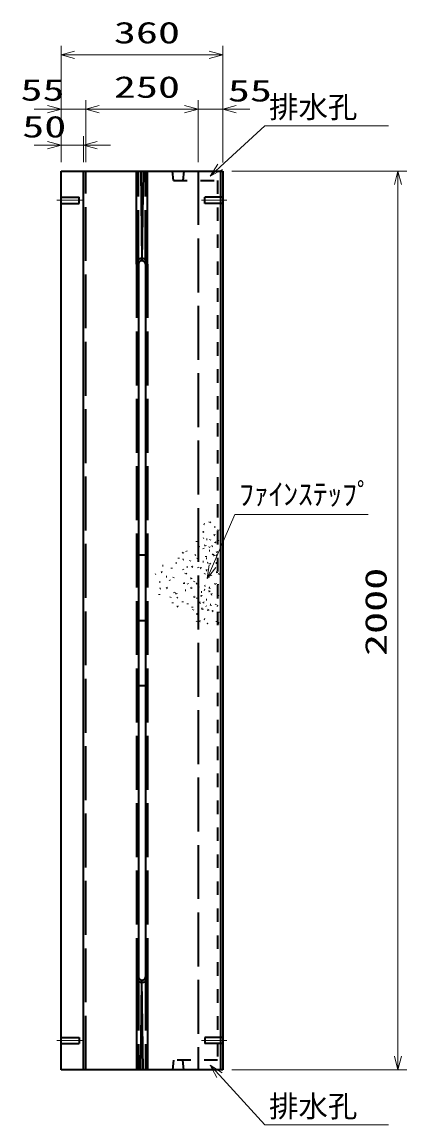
# Model space of a CAD drawing. Units: millimetres on the paper. Extents: x 15 to 1219, y 6 to 859.
# Drawn here: x 440 to 482.9, y 376.6 to 499.3 of the extents above; entities that cross this region are included whole.
import ezdxf
from ezdxf.enums import TextEntityAlignment as Align

# ---------------------------------------------------------------- set-up
doc = ezdxf.new("R2010")
doc.units = ezdxf.units.MM
for name, pattern in [('DASHED', [7.5, 6, -1.5]), ('USER1', [18.5, 12, -1.5, 3.5, -1.5]), ('USER2', [3, 1.5, -1.5])]:
    doc.linetypes.add(name, pattern=pattern)
for name, color, linetype, lineweight in [('D-BMK（構造物基準線）', 2, 'USER1', 18), ('D-STR-DIM（寸法）', 7, 'Continuous', 13), ('D-STR-HTXT（WS-旗）', 7, 'Continuous', 13), ('D-STR-HTXT（旗上げ）', 7, 'Continuous', 13), ('D-STR（構造物WS）', 1, 'Continuous', 35), ('D-STR（構造物）', 1, 'Continuous', 35)]:
    doc.layers.add(name, color=color, linetype=linetype, lineweight=lineweight)
doc.styles.add('ＭＳ ゴシック', font='')
doc.styles.get('ＭＳ ゴシック').set_extended_font_data('MS Gothic')

# ---------------------------------------------------------------- blocks, each defined once
blk = doc.blocks.new('_Open30')
at = {"color": 7, "linetype": 'Continuous', "lineweight": 13}
for p, q in [((-1, 0.2679), (0, 0)), ((0, 0), (-1, -0.2679)), ((0, 0), (-1, 0))]:
    blk.add_line(p, q, dxfattribs=at)

msp = doc.modelspace()

# ---------------------------------------------------------------- linework, layer by layer
at = {"layer": 'D-BMK（構造物基準線）'}
for p, q in [((443.891, 479.484), (446.741, 479.484)), ((462.815, 479.484), (459.966, 479.484)), ((443.891, 385.984), (446.741, 385.984)), ((462.815, 385.984), (459.966, 385.984))]:
    msp.add_line(p, q, dxfattribs=at)
at = {"layer": 'D-STR-DIM（寸法）'}
for p, q in [((444.353, 490.63), (444.353, 496.68)), ((462.353, 490.66), (462.353, 496.68)), ((445.853, 495.68), (460.853, 495.68)), ((444.353, 483.734), (444.353, 490.63)), ((447.103, 483.785), (447.103, 490.63)), ((447.103, 483.734), (447.103, 490.63)), ((459.603, 483.734), (459.603, 490.63)), ((459.603, 483.77), (459.603, 490.63)), ((462.353, 483.703), (462.353, 490.63)), ((442.853, 489.63), (441.353, 489.63)), ((444.353, 489.63), (447.103, 489.63)), ((448.603, 489.63), (450.103, 489.63)), ((448.603, 489.63), (458.103, 489.63)), ((458.103, 489.63), (456.603, 489.63)), ((459.603, 489.63), (462.353, 489.63)), ((463.853, 489.63), (465.353, 489.63)), ((463.353, 482.734), (482.857, 482.734)), ((481.857, 384.234), (481.857, 481.234)), ((463.353, 382.734), (482.857, 382.734))]:
    msp.add_line(p, q, dxfattribs=at)
at = {"layer": 'D-STR-HTXT（WS-旗）'}
for points in [[(480.807, 487.78), (467.019, 487.78), (462.061, 483.191)], [(480.807, 376.585), (467.019, 376.585), (461.971, 382.117)]]:
    msp.add_lwpolyline(points, dxfattribs=at)
at = {"layer": 'D-STR-HTXT（旗上げ）'}
for p, q in [((444.353, 483.734), (444.353, 486.617)), ((446.853, 483.734), (446.853, 486.617)), ((442.853, 485.617), (441.353, 485.617)), ((446.853, 485.617), (444.353, 485.617)), ((448.353, 485.617), (449.853, 485.617))]:
    msp.add_line(p, q, dxfattribs=at)
msp.add_lwpolyline([(478.526, 444.521), (463.696, 444.521), (461.196, 438.771)], dxfattribs=at)
at = {"layer": 'D-STR（構造物WS）', "linetype": 'USER2'}
for p, q in [((456.881, 481.684), (456.743, 482.734)), ((458.014, 482.734), (457.885, 481.684)), ((456.881, 481.684), (461.778, 481.684)), ((461.778, 481.684), (461.778, 383.784)), ((456.881, 383.784), (456.743, 382.734)), ((461.778, 383.784), (456.881, 383.784)), ((458.014, 382.734), (457.885, 383.784))]:
    msp.add_line(p, q, dxfattribs=at)
at = {"layer": 'D-STR（構造物）'}
for p, q in [((444.353, 382.734), (444.353, 482.734)), ((444.353, 482.734), (462.353, 482.734)), ((446.853, 382.734), (446.853, 482.734)), ((452.728, 472.385), (452.728, 482.734)), ((452.728, 472.385), (452.728, 482.734)), ((453.228, 482.734), (453.353, 472.76)), ((453.478, 482.734), (453.353, 472.76)), ((453.978, 472.385), (453.978, 482.734)), ((462.103, 482.734), (462.103, 382.734)), ((462.353, 482.734), (462.353, 382.734)), ((452.978, 472.385), (452.978, 393.082)), ((453.728, 472.385), (453.728, 393.082)), ((460.235, 443.465), (460.308, 443.446)), ((460.861, 443.64), (460.918, 443.689)), ((460.918, 443.689), (460.966, 443.631)), ((461.436, 443.134), (461.511, 443.134)), ((460.121, 442.611), (460.174, 442.558)), ((460.214, 441.888), (460.149, 441.851)), ((460.174, 442.558), (460.227, 442.611)), ((461.42, 442.202), (461.347, 442.183)), ((461.4, 442.274), (461.42, 442.202)), ((461.784, 442.75), (461.837, 442.803)), ((461.837, 442.803), (461.89, 442.75)), ((459.467, 441.474), (459.46, 441.549)), ((459.755, 440.876), (459.685, 440.902)), ((460.168, 440.761), (460.2, 440.693)), ((460.385, 441.065), (460.323, 441.022)), ((460.385, 441.065), (460.428, 441.004)), ((460.601, 441.738), (460.527, 441.751)), ((460.818, 440.889), (460.88, 440.932)), ((460.88, 440.932), (460.923, 440.87)), ((460.94, 441.667), (460.966, 441.737)), ((461.149, 440.991), (461.217, 441.023)), ((461.537, 441.365), (461.55, 441.439)), ((461.55, 441.439), (461.624, 441.425)), ((461.732, 441.565), (461.793, 441.608)), ((461.793, 441.608), (461.836, 441.546)), ((453.978, 439.992), (452.728, 439.992)), ((457.449, 439.637), (457.469, 439.71)), ((457.922, 440.22), (457.869, 440.273)), ((457.897, 439.513), (457.962, 439.55)), ((457.922, 440.22), (457.975, 440.273)), ((458.338, 440.397), (458.3, 440.462)), ((458.713, 439.4), (458.688, 439.329)), ((459.303, 440.017), (459.245, 439.969)), ((459.488, 439.681), (459.549, 439.638)), ((459.549, 439.638), (459.506, 439.577)), ((460.495, 439.652), (460.57, 439.652)), ((460.514, 439.822), (460.501, 439.896)), ((460.927, 440.461), (460.852, 440.468)), ((461.271, 440.045), (461.222, 440.102)), ((461.382, 439.987), (461.32, 439.944)), ((461.425, 439.926), (461.382, 439.987)), ((461.673, 439.935), (461.599, 439.948)), ((461.66, 439.861), (461.673, 439.935)), ((461.664, 440.313), (461.702, 440.378)), ((461.702, 440.378), (461.767, 440.34)), ((455.696, 438.806), (455.622, 438.812)), ((456.661, 438.515), (456.668, 438.59)), ((457.14, 439.13), (457.215, 439.137)), ((457.916, 438.423), (457.947, 438.355)), ((458.405, 438.663), (458.33, 438.67)), ((458.964, 438.685), (458.896, 438.654)), ((458.964, 438.685), (458.933, 438.753)), ((459.652, 438.58), (459.604, 438.637)), ((459.904, 438.541), (459.839, 438.503)), ((459.867, 438.606), (459.904, 438.541)), ((460.131, 439.281), (460.205, 439.274)), ((460.508, 438.314), (460.581, 438.334)), ((460.581, 438.334), (460.561, 438.406)), ((460.739, 439.13), (460.667, 439.111)), ((460.901, 439.093), (460.963, 439.05)), ((460.963, 439.05), (460.92, 438.989)), ((461.583, 439.137), (461.656, 439.151)), ((461.656, 439.151), (461.669, 439.077)), ((454.856, 437.893), (454.837, 437.821)), ((455.309, 437.017), (455.384, 437.017)), ((455.539, 438.116), (455.482, 438.068)), ((455.588, 438.059), (455.539, 438.116)), ((456.132, 437.562), (456.057, 437.562)), ((456.511, 437.177), (456.458, 437.23)), ((456.88, 437.479), (456.911, 437.547)), ((458.19, 437.926), (458.248, 437.974)), ((458.248, 437.974), (458.296, 437.916)), ((458.766, 437.42), (458.841, 437.42)), ((458.841, 437.42), (458.841, 437.345)), ((459.166, 437.088), (459.113, 437.035)), ((460.345, 437.933), (460.307, 437.868)), ((460.768, 437.577), (460.755, 437.503)), ((461.022, 437.767), (460.961, 437.724)), ((461.022, 437.767), (461.065, 437.706)), ((461.712, 438.082), (461.638, 438.069)), ((461.725, 438.009), (461.712, 438.082)), ((461.954, 437.912), (461.893, 437.955)), ((461.911, 437.85), (461.954, 437.912)), ((455.413, 436.299), (455.355, 436.251)), ((456.077, 436.311), (456.142, 436.348)), ((456.142, 436.348), (456.105, 436.413)), ((456.972, 435.816), (456.953, 435.888)), ((457.156, 435.728), (457.091, 435.69)), ((457.156, 435.728), (457.194, 435.663)), ((458.017, 436.874), (458.017, 436.799)), ((458.092, 436.874), (458.017, 436.874)), ((458.154, 436.104), (458.224, 436.078)), ((458.485, 436.747), (458.466, 436.82)), ((458.868, 436.355), (458.8, 436.323)), ((458.9, 436.287), (458.868, 436.355)), ((459.445, 436.853), (459.388, 436.804)), ((459.445, 436.853), (459.494, 436.795)), ((459.631, 436.517), (459.692, 436.474)), ((459.692, 436.474), (459.649, 436.412)), ((460.026, 435.887), (459.951, 435.887)), ((460.348, 436.11), (460.273, 436.116)), ((460.335, 436.524), (460.393, 436.572)), ((460.393, 436.572), (460.344, 436.63)), ((460.882, 435.966), (460.809, 435.946)), ((460.902, 436.339), (460.829, 436.358)), ((460.882, 436.267), (460.902, 436.339)), ((460.901, 435.893), (460.882, 435.966)), ((461.125, 435.656), (461.077, 435.713)), ((461.463, 436.78), (461.524, 436.823)), ((461.524, 436.823), (461.567, 436.761)), ((461.816, 436.77), (461.803, 436.696)), ((455.273, 435.661), (455.254, 435.589)), ((456.518, 435.351), (456.493, 435.281)), ((456.737, 434.705), (456.769, 434.637)), ((457.28, 435.259), (457.333, 435.312)), ((457.897, 434.767), (457.916, 434.84)), ((458.417, 434.605), (458.423, 434.53)), ((459.198, 435.338), (459.13, 435.306)), ((459.23, 435.27), (459.198, 435.338)), ((459.476, 435.235), (459.451, 435.165)), ((459.818, 434.685), (459.746, 434.705)), ((459.799, 434.613), (459.818, 434.685)), ((459.971, 435.438), (459.898, 435.419)), ((459.952, 435.51), (459.971, 435.438)), ((460.239, 434.737), (460.186, 434.79)), ((460.186, 434.684), (460.239, 434.737)), ((460.496, 435.063), (460.571, 435.063)), ((461.008, 434.455), (460.936, 434.474)), ((461.068, 435.608), (461.125, 435.656)), ((461.592, 434.453), (461.599, 434.527)), ((461.821, 435.574), (461.815, 435.499)), ((457.26, 434.28), (457.318, 434.329)), ((457.318, 434.329), (457.366, 434.271)), ((458.942, 434.233), (458.942, 434.158)), ((459.058, 433.94), (459.005, 433.887)), ((459.488, 433.409), (459.413, 433.409)), ((459.488, 433.484), (459.488, 433.409)), ((460.042, 434.002), (459.984, 433.954)), ((460.042, 434.002), (459.994, 434.06)), ((460.132, 433.928), (460.132, 434.003)), ((460.556, 434.284), (460.488, 434.316)), ((460.663, 433.927), (460.738, 433.92)), ((460.738, 433.92), (460.731, 433.845)), ((461.008, 434.455), (460.989, 434.383)), ((461.231, 433.772), (461.174, 433.724)), ((461.183, 433.829), (461.231, 433.772)), ((461.788, 434.3), (461.74, 434.357)), ((461.921, 433.615), (461.927, 433.69)), ((452.978, 432.734), (453.728, 432.734)), ((459.472, 432.63), (459.44, 432.562)), ((459.837, 432.647), (459.784, 432.7)), ((459.784, 432.594), (459.837, 432.647)), ((460.292, 432.906), (460.345, 432.853)), ((460.594, 432.432), (460.662, 432.4)), ((460.662, 432.4), (460.63, 432.332)), ((461.698, 432.569), (461.705, 432.643)), ((461.837, 432.368), (461.895, 432.416)), ((461.895, 432.416), (461.846, 432.473)), ((452.728, 425.475), (453.978, 425.475)), ((452.728, 393.082), (452.728, 382.734)), ((453.978, 393.082), (453.978, 382.734)), ((453.228, 382.734), (453.353, 392.707)), ((453.228, 382.734), (453.353, 392.707)), ((453.478, 382.734), (453.353, 392.707)), ((453.478, 382.734), (453.353, 392.707)), ((462.353, 382.734), (444.353, 382.734))]:
    msp.add_line(p, q, dxfattribs=at)
at = {"layer": 'D-STR（構造物）', "linetype": 'DASHED'}
for p, q in [((447.103, 382.734), (447.103, 482.734)), ((452.978, 472.385), (452.978, 482.734)), ((453.728, 472.385), (453.728, 482.734)), ((459.603, 482.734), (459.603, 382.734)), ((444.353, 479.834), (446.353, 479.834)), ((444.353, 479.134), (446.353, 479.134)), ((446.353, 479.134), (446.353, 479.834)), ((460.353, 479.134), (460.353, 479.834)), ((462.353, 479.834), (460.353, 479.834)), ((462.353, 479.134), (460.353, 479.134)), ((452.728, 472.385), (452.728, 393.082)), ((453.978, 472.385), (453.978, 393.082)), ((452.978, 393.082), (452.978, 382.734)), ((453.728, 393.082), (453.728, 382.734)), ((444.353, 386.334), (446.353, 386.334)), ((444.353, 385.634), (446.353, 385.634)), ((446.353, 386.334), (446.353, 385.634)), ((462.353, 386.334), (460.353, 386.334)), ((460.353, 386.334), (460.353, 385.634)), ((462.353, 385.634), (460.353, 385.634))]:
    msp.add_line(p, q, dxfattribs=at)
for centre, start, end in [((453.353, 472.385), 0, 180), ((453.353, 393.082), 180, 0)]:
    msp.add_arc(centre, 0.625, start, end, dxfattribs=at)
at = {"layer": 'D-STR（構造物）'}
for centre, start, end in [((453.353, 472.385), 0, 180), ((453.353, 393.082), 180, 0)]:
    msp.add_arc(centre, 0.375, start, end, dxfattribs=at)

# ---------------------------------------------------------------- block references
at = {"layer": 'D-STR-DIM（寸法）', "xscale": 1.5, "yscale": 1.5}
for p, rotation in [((444.353, 495.68), 180), ((447.103, 489.63), 180), ((447.103, 489.63), 180), ((462.353, 489.63), 180), ((481.857, 482.734), 90), ((481.857, 382.734), 270)]:
    msp.add_blockref('_Open30', p, dxfattribs=dict(at, rotation=rotation))
for p in [(462.353, 495.68), (444.353, 489.63), (459.603, 489.63), (459.603, 489.63)]:
    msp.add_blockref('_Open30', p, dxfattribs=at)
at = {"layer": 'D-STR-HTXT（WS-旗）', "xscale": 1.5, "yscale": 1.5}
for p, rotation in [((460.96, 482.172), 222.78711), ((460.96, 383.226), 132.37661)]:
    msp.add_blockref('_Open30', p, dxfattribs=dict(at, rotation=rotation))
at = {"layer": 'D-STR-HTXT（旗上げ）', "xscale": 1.5, "yscale": 1.5}
msp.add_blockref('_Open30', (444.353, 485.617), dxfattribs=at)
for p, rotation in [((446.853, 485.617), 180), ((460.599, 437.395), 246.50838)]:
    msp.add_blockref('_Open30', p, dxfattribs=dict(at, rotation=rotation))

# ---------------------------------------------------------------- texts
at = {"layer": 'D-STR-DIM（寸法）', "style": 'ＭＳ ゴシック', "width": 1.5}
for s, p in [('360', (450.228, 496.218)), ('55', (439.834, 489.849)), ('250', (450.228, 490.168)), ('55', (462.918, 489.754))]:
    msp.add_text(s, height=2.405, dxfattribs=at).set_placement(p, align=Align.BOTTOM_LEFT)
msp.add_text('2000', height=2.405, rotation=90, dxfattribs=at).set_placement((481.319, 428.775), align=Align.BOTTOM_LEFT)
at = {"layer": 'D-STR-HTXT（WS-旗）', "style": 'ＭＳ ゴシック'}
for p in [(467.499, 487.932), (467.499, 376.737)]:
    msp.add_text('排水孔', height=2.405, dxfattribs=at).set_placement(p, align=Align.BOTTOM_LEFT)
at = {"layer": 'D-STR-HTXT（旗上げ）', "style": 'ＭＳ ゴシック', "width": 1.5}
msp.add_text('50', height=2.405, dxfattribs=at).set_placement((440.021, 485.751), align=Align.BOTTOM_LEFT)
at = {"layer": 'D-STR-HTXT（旗上げ）', "style": 'ＭＳ ゴシック'}
msp.add_text('ﾌｧｲﾝｽﾃｯﾌﾟ', height=2.405, dxfattribs=at).set_placement((464.175, 444.846), align=Align.BOTTOM_LEFT)

doc.saveas('drawing.dxf')
